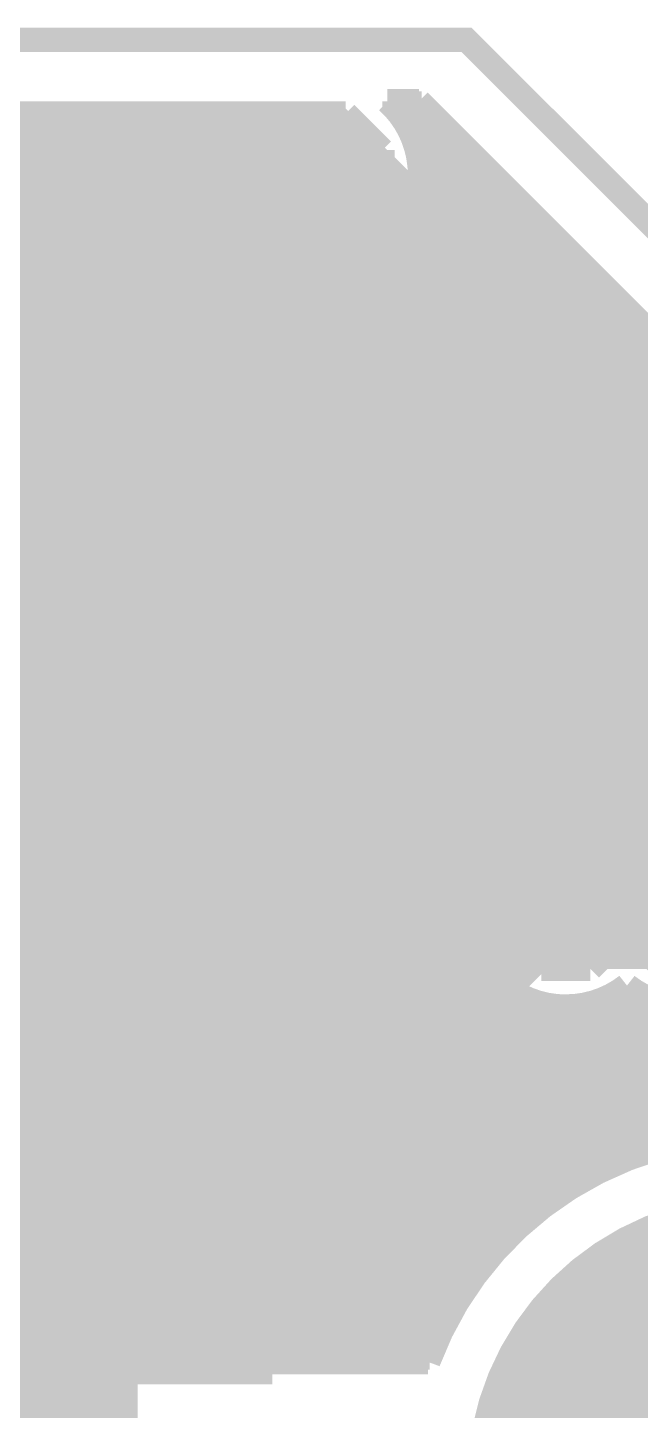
# Model space of a CAD drawing. Extents: x -5 to 157, y -120 to 103.
# Drawn here: x 94.74 to 101.1, y 88.76 to 103.13 of the extents above; entities that cross this region are included whole.
import ezdxf

# ---------------------------------------------------------------- set-up
doc = ezdxf.new("R2010")
doc.units = 0
doc.header["$MEASUREMENT"] = 0
doc.layers.get('0').update_dxf_attribs({"linetype": 'CONTINUOUS'})
for name, color, linetype in [('22-304-2_BOT', 7, 'CONTINUOUS'), ('22-304-2_DRD', 7, 'CONTINUOUS'), ('22-304-2_DRL', 2, 'CONTINUOUS'), ('22-304-2_IN1', 4, 'CONTINUOUS'), ('22-304-2_IN2', 3, 'CONTINUOUS'), ('22-304-2_SMB', 5, 'CONTINUOUS'), ('22-304-2_SMT', 10, 'CONTINUOUS'), ('22-304-2_TOP', 13, 'CONTINUOUS'), ('THRUHOLE_TAP', 7, 'CONTINUOUS')]:
    doc.layers.add(name, color=color, linetype=linetype)

# ---------------------------------------------------------------- blocks, each defined once
blk = doc.blocks.new('ROUND_1')
at = {"const_width": 2.99974}
blk.add_lwpolyline([(-1.49987, 0, 1), (1.49987, 0, 1)], format="xyb", close=True, dxfattribs=at)
blk = doc.blocks.new('ROUND_35')
at = {"const_width": 0.40005}
blk.add_lwpolyline([(-0.200024, 0, 1), (0.200024, 0, 1)], format="xyb", close=True, dxfattribs=at)
blk = doc.blocks.new('ROUND_83')
at = {"const_width": 1.6002}
blk.add_lwpolyline([(-0.8001, 0, 1), (0.8001, 0, 1)], format="xyb", close=True, dxfattribs=at)
blk = doc.blocks.new('ROUND_86')
at = {"const_width": 0.10033}
blk.add_lwpolyline([(-0.050164, 0, 1), (0.050164, 0, 1)], format="xyb", close=True, dxfattribs=at)
blk = doc.blocks.new('ROUND_80')
at = {"const_width": 0.10033}
blk.add_lwpolyline([(-0.050164, 0, 1), (0.050164, 0, 1)], format="xyb", close=True, dxfattribs=at)

msp = doc.modelspace()

# ---------------------------------------------------------------- linework, layer by layer
at = {"layer": '22-304-2_BOT'}
for points, const_width in [([(97.917, 102.235), (82.804, 102.235), (82.804, 89.154)], 0.254), ([(94.7928, 102.235), (94.7928, 89.154)], 0.254), ([(95.0214, 102.235), (95.0214, 89.154)], 0.254), ([(95.25, 102.235), (95.25, 89.154)], 0.254), ([(95.4786, 102.235), (95.4786, 89.154)], 0.254), ([(95.7072, 102.235), (95.7072, 89.154)], 0.254), ([(95.9358, 102.235), (95.9358, 89.154)], 0.254), ([(96.1644, 102.235), (96.1644, 89.154)], 0.254), ([(96.393, 102.235), (96.393, 89.154)], 0.254), ([(96.6216, 102.235), (96.6216, 89.154)], 0.254), ([(96.8502, 102.235), (96.8502, 89.154)], 0.254), ([(97.0788, 102.235), (97.0788, 89.154)], 0.254), ([(97.3074, 102.235), (97.3074, 90.7034)], 0.254), ([(97.536, 102.235), (97.536, 90.932)], 0.254), ([(97.7646, 102.235), (97.7646, 91.1606)], 0.254), ([(97.917, 102.235), (105.664, 94.488)], 0.254), ([(98.0948, 102.0572), (82.804, 102.0572)], 0.254), ([(97.9932, 102.1588), (97.9932, 91.3892)], 0.254), ([(98.2218, 101.9302), (98.2218, 91.6178)], 0.254), ([(98.3234, 101.8286), (82.804, 101.8286)], 0.254), ([(98.4504, 101.7016), (98.4504, 91.8464)], 0.254), ([(98.552, 101.6), (82.804, 101.6)], 0.254), ([(98.679, 101.473), (98.679, 92.075)], 0.254), ([(98.7806, 101.3714), (82.804, 101.3714)], 0.254), ([(98.9076, 101.2444), (98.9076, 92.3036)], 0.254), ([(99.0092, 101.1428), (82.804, 101.1428)], 0.254), ([(99.2378, 100.9142), (82.804, 100.9142)], 0.254), ([(99.1362, 101.0158), (99.1362, 92.5322)], 0.254), ([(99.3648, 100.7872), (99.3648, 92.7608)], 0.254), ([(99.4664, 100.6856), (82.804, 100.6856)], 0.254), ([(99.695, 100.457), (82.804, 100.457)], 0.254), ([(99.5934, 100.5586), (99.5934, 92.9894)], 0.254), ([(99.822, 100.33), (99.822, 93.218)], 0.254), ([(99.9236, 100.2284), (82.804, 100.2284)], 0.254), ([(100.0506, 100.1014), (100.0506, 93.4466)], 0.254), ([(100.1522, 99.9998), (82.804, 99.9998)], 0.254), ([(100.3808, 99.7712), (82.804, 99.7712)], 0.254), ([(100.2792, 99.8728), (100.2792, 93.472)], 0.254), ([(100.5078, 99.6442), (100.5078, 93.472)], 0.254), ([(100.6094, 99.5426), (82.804, 99.5426)], 0.254), ([(100.838, 99.314), (82.804, 99.314)], 0.254), ([(100.7364, 99.4156), (100.7364, 93.472)], 0.254), ([(100.965, 99.187), (100.965, 93.472)], 0.254), ([(101.0666, 99.0854), (82.804, 99.0854)], 0.254), ([(101.1936, 98.9584), (101.1936, 93.472)], 0.254), ([(101.2952, 98.8568), (82.804, 98.8568)], 0.254), ([(101.5238, 98.6282), (82.804, 98.6282)], 0.254), ([(101.7524, 98.3996), (82.804, 98.3996)], 0.254), ([(101.981, 98.171), (82.804, 98.171)], 0.254), ([(102.2096, 97.9424), (82.804, 97.9424)], 0.254), ([(102.4382, 97.7138), (82.804, 97.7138)], 0.254), ([(102.6668, 97.4852), (82.804, 97.4852)], 0.254), ([(102.8954, 97.2566), (82.804, 97.2566)], 0.254), ([(103.124, 97.028), (82.804, 97.028)], 0.254), ([(103.3526, 96.7994), (82.804, 96.7994)], 0.254), ([(103.5812, 96.5708), (82.804, 96.5708)], 0.254), ([(103.8098, 96.3422), (82.804, 96.3422)], 0.254), ([(104.0384, 96.1136), (82.804, 96.1136)], 0.254), ([(104.267, 95.885), (82.804, 95.885)], 0.254), ([(104.4956, 95.6564), (82.804, 95.6564)], 0.254), ([(104.7242, 95.4278), (82.804, 95.4278)], 0.254), ([(88.9, 94.91472), (89.61628, 94.91472), (95.25, 89.281), (95.25, 85.725), (99.568, 81.407), (100.9142, 81.407), (101.6, 80.7212)], 1.27), ([(104.9528, 95.1992), (82.804, 95.1992)], 0.254), ([(105.1814, 94.9706), (82.804, 94.9706)], 0.254), ([(105.41, 94.742), (82.804, 94.742)], 0.254), ([(105.6386, 94.5134), (82.804, 94.5134)], 0.254), ([(105.664, 94.2848), (82.804, 94.2848)], 0.254), ([(105.664, 94.0562), (82.804, 94.0562)], 0.254), ([(105.664, 93.8276), (82.804, 93.8276)], 0.254), ([(105.664, 93.599), (82.804, 93.599)], 0.254), ([(100.076, 93.472), (97.155, 90.551)], 0.254), ([(105.664, 93.472), (100.076, 93.472)], 0.254), ([(99.9744, 93.3704), (82.804, 93.3704)], 0.254), ([(99.7458, 93.1418), (82.804, 93.1418)], 0.254), ([(99.5172, 92.9132), (82.804, 92.9132)], 0.254), ([(99.2886, 92.6846), (82.804, 92.6846)], 0.254), ([(99.06, 92.456), (82.804, 92.456)], 0.254), ([(98.8314, 92.2274), (82.804, 92.2274)], 0.254), ([(98.6028, 91.9988), (82.804, 91.9988)], 0.254), ([(98.3742, 91.7702), (82.804, 91.7702)], 0.254), ([(98.1456, 91.5416), (82.804, 91.5416)], 0.254), ([(97.917, 91.313), (82.804, 91.313)], 0.254), ([(97.6884, 91.0844), (82.804, 91.0844)], 0.254), ([(97.4598, 90.8558), (82.804, 90.8558)], 0.254), ([(97.2312, 90.6272), (82.804, 90.6272)], 0.254), ([(97.155, 90.551), (97.155, 89.154)], 0.254), ([(97.155, 90.3986), (82.804, 90.3986)], 0.254), ([(97.155, 90.17), (82.804, 90.17)], 0.254), ([(97.155, 89.9414), (82.804, 89.9414)], 0.254), ([(97.155, 89.7128), (82.804, 89.7128)], 0.254), ([(97.155, 89.4842), (82.804, 89.4842)], 0.254), ([(97.155, 89.2556), (82.804, 89.2556)], 0.254), ([(97.155, 89.154), (82.804, 89.154)], 0.254)]:
    msp.add_lwpolyline(points, dxfattribs=dict(at, const_width=const_width))
at = {"layer": '22-304-2_DRD', "const_width": 0.254}
for points in [[(44.99864, -115.99926), (44.99864, 25.99944), (48.00092, 28.99918), (86.79942, 28.99918), (89.79916, 25.99944), (89.79916, -31.0007), (92.7989, -34.00044), (136.79932, -34.00044), (139.79906, -31.0007), (139.79906, 58.0009), (136.79932, 61.00064), (115.30076, 61.00064), (107.29976, 68.9991), (107.29976, 94.99854), (99.29876, 102.99954), (35.49904, 102.99954), (27.50058, 94.99854), (27.50058, 68.9991), (19.49958, 61.00064), (-1.99898, 61.00064), (-4.99872, 58.0009), (-4.99872, -2.99974), (18.00098, -25.99944), (18.00098, -115.99926)], [(94.615, 101.854), (94.234, 102.235)], [(94.996, 102.235), (94.615, 101.854)], [(95.504, 102.235), (94.996, 102.235)], [(95.885, 101.854), (95.504, 102.235)], [(96.266, 102.235), (95.885, 101.854)], [(96.774, 102.235), (96.266, 102.235)], [(97.155, 101.854), (96.774, 102.235)], [(97.536, 102.235), (97.155, 101.854)], [(98.044, 102.235), (97.536, 102.235)], [(98.425, 101.854), (98.044, 102.235)], [(94.996, 101.981), (94.996, 101.854)], [(95.123, 101.981), (94.996, 101.981)], [(95.123, 101.854), (95.123, 101.981)], [(95.377, 101.981), (95.377, 101.854)], [(95.504, 101.981), (95.377, 101.981)], [(95.504, 101.854), (95.504, 101.981)], [(96.266, 101.981), (96.266, 101.854)], [(96.393, 101.981), (96.266, 101.981)], [(96.393, 101.854), (96.393, 101.981)], [(96.647, 101.981), (96.647, 101.854)], [(96.774, 101.981), (96.647, 101.981)], [(96.774, 101.854), (96.774, 101.981)], [(97.536, 101.981), (97.536, 101.854)], [(97.663, 101.981), (97.536, 101.981)], [(97.663, 101.854), (97.663, 101.981)], [(97.917, 101.981), (97.917, 101.854)], [(98.044, 101.981), (97.917, 101.981)], [(98.044, 101.854), (98.044, 101.981)], [(94.615, 101.854), (94.615, 101.346)], [(94.615, 101.346), (94.615, 101.854)], [(94.996, 101.854), (95.123, 101.854)], [(95.377, 101.854), (95.504, 101.854)], [(95.885, 101.854), (95.885, 101.346)], [(95.885, 101.346), (95.885, 101.854)], [(96.266, 101.854), (96.393, 101.854)], [(96.647, 101.854), (96.774, 101.854)], [(97.155, 101.854), (97.155, 101.346)], [(97.155, 101.346), (97.155, 101.854)], [(97.536, 101.854), (97.663, 101.854)], [(97.917, 101.854), (98.044, 101.854)], [(98.425, 101.346), (98.425, 101.854)], [(95.123, 101.219), (94.869, 101.473)], [(95.631, 101.473), (95.377, 101.219)], [(96.393, 101.219), (96.139, 101.473)], [(96.901, 101.473), (96.647, 101.219)], [(97.663, 101.219), (97.409, 101.473)], [(98.171, 101.473), (97.917, 101.219)], [(94.234, 100.965), (94.615, 101.346)], [(94.615, 101.346), (94.996, 100.965)], [(95.504, 100.965), (95.885, 101.346)], [(95.885, 101.346), (96.266, 100.965)], [(96.774, 100.965), (97.155, 101.346)], [(97.155, 101.346), (97.536, 100.965)], [(98.044, 100.965), (98.425, 101.346)], [(95.377, 101.219), (95.123, 101.219)], [(96.647, 101.219), (96.393, 101.219)], [(97.917, 101.219), (97.663, 101.219)], [(94.996, 100.965), (95.504, 100.965)], [(96.266, 100.965), (96.774, 100.965)], [(97.536, 100.965), (98.044, 100.965)], [(94.615, 99.314), (94.234, 99.695)], [(94.996, 99.695), (94.615, 99.314)], [(95.504, 99.695), (94.996, 99.695)], [(95.885, 99.314), (95.504, 99.695)], [(96.266, 99.695), (95.885, 99.314)], [(96.774, 99.695), (96.266, 99.695)], [(97.155, 99.314), (96.774, 99.695)], [(97.536, 99.695), (97.155, 99.314)], [(98.044, 99.695), (97.536, 99.695)], [(98.425, 99.314), (98.044, 99.695)], [(98.806, 99.695), (98.425, 99.314)], [(99.314, 99.695), (98.806, 99.695)], [(99.695, 99.314), (99.314, 99.695)], [(94.615, 99.314), (94.615, 98.806)], [(94.615, 98.806), (94.615, 99.314)], [(94.996, 99.441), (94.996, 99.314)], [(95.123, 99.441), (94.996, 99.441)], [(94.996, 99.314), (95.123, 99.314)], [(95.123, 99.314), (95.123, 99.441)], [(95.377, 99.441), (95.377, 99.314)], [(95.504, 99.441), (95.377, 99.441)], [(95.377, 99.314), (95.504, 99.314)], [(95.504, 99.314), (95.504, 99.441)], [(95.885, 99.314), (95.885, 98.806)], [(95.885, 98.806), (95.885, 99.314)], [(96.266, 99.441), (96.266, 99.314)], [(96.393, 99.441), (96.266, 99.441)], [(96.266, 99.314), (96.393, 99.314)], [(96.393, 99.314), (96.393, 99.441)], [(96.647, 99.441), (96.647, 99.314)], [(96.774, 99.441), (96.647, 99.441)], [(96.647, 99.314), (96.774, 99.314)], [(96.774, 99.314), (96.774, 99.441)], [(97.155, 99.314), (97.155, 98.806)], [(97.155, 98.806), (97.155, 99.314)], [(97.536, 99.441), (97.536, 99.314)], [(97.663, 99.441), (97.536, 99.441)], [(97.536, 99.314), (97.663, 99.314)], [(97.663, 99.314), (97.663, 99.441)], [(97.917, 99.441), (97.917, 99.314)], [(98.044, 99.441), (97.917, 99.441)], [(97.917, 99.314), (98.044, 99.314)], [(98.044, 99.314), (98.044, 99.441)], [(98.425, 99.314), (98.425, 98.806)], [(98.425, 98.806), (98.425, 99.314)], [(98.806, 99.441), (98.806, 99.314)], [(98.933, 99.441), (98.806, 99.441)], [(98.806, 99.314), (98.933, 99.314)], [(98.933, 99.314), (98.933, 99.441)], [(99.187, 99.441), (99.187, 99.314)], [(99.314, 99.441), (99.187, 99.441)], [(99.187, 99.314), (99.314, 99.314)], [(99.314, 99.314), (99.314, 99.441)], [(99.695, 98.806), (99.695, 99.314)], [(95.123, 98.679), (94.869, 98.933)], [(95.631, 98.933), (95.377, 98.679)], [(96.393, 98.679), (96.139, 98.933)], [(96.901, 98.933), (96.647, 98.679)], [(97.663, 98.679), (97.409, 98.933)], [(98.171, 98.933), (97.917, 98.679)], [(98.933, 98.679), (98.679, 98.933)], [(99.441, 98.933), (99.187, 98.679)], [(94.234, 98.425), (94.615, 98.806)], [(94.615, 98.806), (94.996, 98.425)], [(95.504, 98.425), (95.885, 98.806)], [(95.885, 98.806), (96.266, 98.425)], [(96.774, 98.425), (97.155, 98.806)], [(97.155, 98.806), (97.536, 98.425)], [(98.044, 98.425), (98.425, 98.806)], [(98.425, 98.806), (98.806, 98.425)], [(99.314, 98.425), (99.695, 98.806)], [(95.377, 98.679), (95.123, 98.679)], [(96.647, 98.679), (96.393, 98.679)], [(97.917, 98.679), (97.663, 98.679)], [(99.187, 98.679), (98.933, 98.679)], [(94.996, 98.425), (95.504, 98.425)], [(96.266, 98.425), (96.774, 98.425)], [(97.536, 98.425), (98.044, 98.425)], [(98.806, 98.425), (99.314, 98.425)], [(94.615, 96.774), (94.234, 97.155)], [(94.996, 97.155), (94.615, 96.774)], [(95.504, 97.155), (94.996, 97.155)], [(95.885, 96.774), (95.504, 97.155)], [(96.266, 97.155), (95.885, 96.774)], [(96.774, 97.155), (96.266, 97.155)], [(97.155, 96.774), (96.774, 97.155)], [(97.536, 97.155), (97.155, 96.774)], [(98.044, 97.155), (97.536, 97.155)], [(98.425, 96.774), (98.044, 97.155)], [(98.806, 97.155), (98.425, 96.774)], [(99.314, 97.155), (98.806, 97.155)], [(99.695, 96.774), (99.314, 97.155)], [(100.076, 97.155), (99.695, 96.774)], [(100.584, 97.155), (100.076, 97.155)], [(100.965, 96.774), (100.584, 97.155)], [(101.346, 97.155), (100.965, 96.774)], [(94.996, 96.901), (94.996, 96.774)], [(95.123, 96.901), (94.996, 96.901)], [(95.123, 96.774), (95.123, 96.901)], [(95.377, 96.901), (95.377, 96.774)], [(95.504, 96.901), (95.377, 96.901)], [(95.504, 96.774), (95.504, 96.901)], [(96.266, 96.901), (96.266, 96.774)], [(96.393, 96.901), (96.266, 96.901)], [(96.393, 96.774), (96.393, 96.901)], [(96.647, 96.901), (96.647, 96.774)], [(96.774, 96.901), (96.647, 96.901)], [(96.774, 96.774), (96.774, 96.901)], [(97.536, 96.901), (97.536, 96.774)], [(97.663, 96.901), (97.536, 96.901)], [(97.663, 96.774), (97.663, 96.901)], [(97.917, 96.901), (97.917, 96.774)], [(98.044, 96.901), (97.917, 96.901)], [(98.044, 96.774), (98.044, 96.901)], [(98.806, 96.901), (98.806, 96.774)], [(98.933, 96.901), (98.806, 96.901)], [(98.933, 96.774), (98.933, 96.901)], [(99.187, 96.901), (99.187, 96.774)], [(99.314, 96.901), (99.187, 96.901)], [(99.314, 96.774), (99.314, 96.901)], [(100.076, 96.901), (100.076, 96.774)], [(100.203, 96.901), (100.076, 96.901)], [(100.203, 96.774), (100.203, 96.901)], [(100.457, 96.901), (100.457, 96.774)], [(100.584, 96.901), (100.457, 96.901)], [(100.584, 96.774), (100.584, 96.901)], [(94.615, 96.774), (94.615, 96.266)], [(94.615, 96.266), (94.615, 96.774)], [(94.996, 96.774), (95.123, 96.774)], [(95.377, 96.774), (95.504, 96.774)], [(95.885, 96.774), (95.885, 96.266)], [(95.885, 96.266), (95.885, 96.774)], [(96.266, 96.774), (96.393, 96.774)], [(96.647, 96.774), (96.774, 96.774)], [(97.155, 96.774), (97.155, 96.266)], [(97.155, 96.266), (97.155, 96.774)], [(97.536, 96.774), (97.663, 96.774)], [(97.917, 96.774), (98.044, 96.774)], [(98.425, 96.774), (98.425, 96.266)], [(98.425, 96.266), (98.425, 96.774)], [(98.806, 96.774), (98.933, 96.774)], [(99.187, 96.774), (99.314, 96.774)], [(99.695, 96.774), (99.695, 96.266)], [(99.695, 96.266), (99.695, 96.774)], [(100.076, 96.774), (100.203, 96.774)], [(100.457, 96.774), (100.584, 96.774)], [(100.965, 96.774), (100.965, 96.266)], [(100.965, 96.266), (100.965, 96.774)], [(95.123, 96.139), (94.869, 96.393)], [(95.631, 96.393), (95.377, 96.139)], [(96.393, 96.139), (96.139, 96.393)], [(96.901, 96.393), (96.647, 96.139)], [(97.663, 96.139), (97.409, 96.393)], [(98.171, 96.393), (97.917, 96.139)], [(98.933, 96.139), (98.679, 96.393)], [(99.441, 96.393), (99.187, 96.139)], [(100.203, 96.139), (99.949, 96.393)], [(100.711, 96.393), (100.457, 96.139)], [(101.473, 96.139), (101.219, 96.393)], [(94.234, 95.885), (94.615, 96.266)], [(94.615, 96.266), (94.996, 95.885)], [(95.504, 95.885), (95.885, 96.266)], [(95.885, 96.266), (96.266, 95.885)], [(96.774, 95.885), (97.155, 96.266)], [(97.155, 96.266), (97.536, 95.885)], [(98.044, 95.885), (98.425, 96.266)], [(98.425, 96.266), (98.806, 95.885)], [(99.314, 95.885), (99.695, 96.266)], [(99.695, 96.266), (100.076, 95.885)], [(100.584, 95.885), (100.965, 96.266)], [(100.965, 96.266), (101.346, 95.885)], [(95.377, 96.139), (95.123, 96.139)], [(96.647, 96.139), (96.393, 96.139)], [(97.917, 96.139), (97.663, 96.139)], [(99.187, 96.139), (98.933, 96.139)], [(100.457, 96.139), (100.203, 96.139)], [(94.996, 95.885), (95.504, 95.885)], [(96.266, 95.885), (96.774, 95.885)], [(97.536, 95.885), (98.044, 95.885)], [(98.806, 95.885), (99.314, 95.885)], [(100.076, 95.885), (100.584, 95.885)], [(94.615, 94.234), (94.234, 94.615)], [(94.996, 94.615), (94.615, 94.234)], [(95.504, 94.615), (94.996, 94.615)], [(95.885, 94.234), (95.504, 94.615)], [(96.266, 94.615), (95.885, 94.234)], [(96.774, 94.615), (96.266, 94.615)], [(97.155, 94.234), (96.774, 94.615)], [(97.536, 94.615), (97.155, 94.234)], [(98.044, 94.615), (97.536, 94.615)], [(98.425, 94.234), (98.044, 94.615)], [(98.806, 94.615), (98.425, 94.234)], [(99.314, 94.615), (98.806, 94.615)], [(99.695, 94.234), (99.314, 94.615)], [(100.076, 94.615), (99.695, 94.234)], [(100.584, 94.615), (100.076, 94.615)], [(100.965, 94.234), (100.584, 94.615)], [(101.346, 94.615), (100.965, 94.234)], [(94.996, 94.361), (94.996, 94.234)], [(95.123, 94.361), (94.996, 94.361)], [(95.123, 94.234), (95.123, 94.361)], [(95.377, 94.361), (95.377, 94.234)], [(95.504, 94.361), (95.377, 94.361)], [(95.504, 94.234), (95.504, 94.361)], [(96.266, 94.361), (96.266, 94.234)], [(96.393, 94.361), (96.266, 94.361)], [(96.393, 94.234), (96.393, 94.361)], [(96.647, 94.361), (96.647, 94.234)], [(96.774, 94.361), (96.647, 94.361)], [(96.774, 94.234), (96.774, 94.361)], [(97.536, 94.361), (97.536, 94.234)], [(97.663, 94.361), (97.536, 94.361)], [(97.663, 94.234), (97.663, 94.361)], [(97.917, 94.361), (97.917, 94.234)], [(98.044, 94.361), (97.917, 94.361)], [(98.044, 94.234), (98.044, 94.361)], [(98.806, 94.361), (98.806, 94.234)], [(98.933, 94.361), (98.806, 94.361)], [(98.933, 94.234), (98.933, 94.361)], [(99.187, 94.361), (99.187, 94.234)], [(99.314, 94.361), (99.187, 94.361)], [(99.314, 94.234), (99.314, 94.361)], [(100.076, 94.361), (100.076, 94.234)], [(100.203, 94.361), (100.076, 94.361)], [(100.203, 94.234), (100.203, 94.361)], [(100.457, 94.361), (100.457, 94.234)], [(100.584, 94.361), (100.457, 94.361)], [(100.584, 94.234), (100.584, 94.361)], [(94.615, 94.234), (94.615, 93.726)], [(94.615, 93.726), (94.615, 94.234)], [(94.996, 94.234), (95.123, 94.234)], [(95.377, 94.234), (95.504, 94.234)], [(95.885, 94.234), (95.885, 93.726)], [(95.885, 93.726), (95.885, 94.234)], [(96.266, 94.234), (96.393, 94.234)], [(96.647, 94.234), (96.774, 94.234)], [(97.155, 94.234), (97.155, 93.726)], [(97.155, 93.726), (97.155, 94.234)], [(97.536, 94.234), (97.663, 94.234)], [(97.917, 94.234), (98.044, 94.234)], [(98.425, 94.234), (98.425, 93.726)], [(98.425, 93.726), (98.425, 94.234)], [(98.806, 94.234), (98.933, 94.234)], [(99.187, 94.234), (99.314, 94.234)], [(99.695, 94.234), (99.695, 93.726)], [(99.695, 93.726), (99.695, 94.234)], [(100.076, 94.234), (100.203, 94.234)], [(100.457, 94.234), (100.584, 94.234)], [(100.965, 94.234), (100.965, 93.726)], [(100.965, 93.726), (100.965, 94.234)], [(95.123, 93.599), (94.869, 93.853)], [(95.631, 93.853), (95.377, 93.599)], [(96.393, 93.599), (96.139, 93.853)], [(96.901, 93.853), (96.647, 93.599)], [(97.663, 93.599), (97.409, 93.853)], [(98.171, 93.853), (97.917, 93.599)], [(98.933, 93.599), (98.679, 93.853)], [(99.441, 93.853), (99.187, 93.599)], [(100.203, 93.599), (99.949, 93.853)], [(100.711, 93.853), (100.457, 93.599)], [(101.473, 93.599), (101.219, 93.853)], [(94.234, 93.345), (94.615, 93.726)], [(94.615, 93.726), (94.996, 93.345)], [(95.504, 93.345), (95.885, 93.726)], [(95.885, 93.726), (96.266, 93.345)], [(96.774, 93.345), (97.155, 93.726)], [(97.155, 93.726), (97.536, 93.345)], [(98.044, 93.345), (98.425, 93.726)], [(98.425, 93.726), (98.806, 93.345)], [(99.314, 93.345), (99.695, 93.726)], [(99.695, 93.726), (100.076, 93.345)], [(100.584, 93.345), (100.965, 93.726)], [(100.965, 93.726), (101.346, 93.345)], [(95.377, 93.599), (95.123, 93.599)], [(96.647, 93.599), (96.393, 93.599)], [(97.917, 93.599), (97.663, 93.599)], [(99.187, 93.599), (98.933, 93.599)], [(100.457, 93.599), (100.203, 93.599)], [(94.996, 93.345), (95.504, 93.345)], [(96.266, 93.345), (96.774, 93.345)], [(97.536, 93.345), (98.044, 93.345)], [(98.806, 93.345), (99.314, 93.345)], [(100.076, 93.345), (100.584, 93.345)], [(94.615, 91.694), (94.234, 92.075)], [(94.996, 92.075), (94.615, 91.694)], [(95.504, 92.075), (94.996, 92.075)], [(95.885, 91.694), (95.504, 92.075)], [(96.266, 92.075), (95.885, 91.694)], [(96.774, 92.075), (96.266, 92.075)], [(97.155, 91.694), (96.774, 92.075)], [(94.615, 91.694), (94.615, 91.186)], [(94.615, 91.186), (94.615, 91.694)], [(94.996, 91.821), (94.996, 91.694)], [(95.123, 91.821), (94.996, 91.821)], [(94.996, 91.694), (95.123, 91.694)], [(95.123, 91.694), (95.123, 91.821)], [(95.377, 91.821), (95.377, 91.694)], [(95.504, 91.821), (95.377, 91.821)], [(95.377, 91.694), (95.504, 91.694)], [(95.504, 91.694), (95.504, 91.821)], [(95.885, 91.694), (95.885, 91.186)], [(95.885, 91.186), (95.885, 91.694)], [(96.266, 91.821), (96.266, 91.694)], [(96.393, 91.821), (96.266, 91.821)], [(96.266, 91.694), (96.393, 91.694)], [(96.393, 91.694), (96.393, 91.821)], [(96.647, 91.821), (96.647, 91.694)], [(96.774, 91.821), (96.647, 91.821)], [(96.647, 91.694), (96.774, 91.694)], [(96.774, 91.694), (96.774, 91.821)], [(97.155, 91.186), (97.155, 91.694)], [(95.123, 91.059), (94.869, 91.313)], [(95.631, 91.313), (95.377, 91.059)], [(96.393, 91.059), (96.139, 91.313)], [(96.901, 91.313), (96.647, 91.059)], [(94.234, 90.805), (94.615, 91.186)], [(94.615, 91.186), (94.996, 90.805)], [(95.504, 90.805), (95.885, 91.186)], [(95.885, 91.186), (96.266, 90.805)], [(96.774, 90.805), (97.155, 91.186)], [(95.377, 91.059), (95.123, 91.059)], [(96.647, 91.059), (96.393, 91.059)], [(94.996, 90.805), (95.504, 90.805)], [(96.266, 90.805), (96.774, 90.805)], [(103.57104, 86.73084), (101.03104, 89.27084)]]:
    msp.add_lwpolyline(points, dxfattribs=at)
at = {"layer": '22-304-2_DRL', "const_width": 0.254}
msp.add_lwpolyline([(44.99864, -115.99926), (44.99864, 25.99944), (48.00092, 28.99918), (86.79942, 28.99918), (89.79916, 25.99944), (89.79916, -31.0007), (92.7989, -34.00044), (136.79932, -34.00044), (139.79906, -31.0007), (139.79906, 58.0009), (136.79932, 61.00064), (115.30076, 61.00064), (107.29976, 68.9991), (107.29976, 94.99854), (99.29876, 102.99954), (35.49904, 102.99954), (27.50058, 94.99854), (27.50058, 68.9991), (19.49958, 61.00064), (-1.99898, 61.00064), (-4.99872, 58.0009), (-4.99872, -2.99974), (18.00098, -25.99944), (18.00098, -115.99926)], dxfattribs=at)
at = {"layer": '22-304-2_IN2', "const_width": 0.254}
for points in [[(98.806, 102.362), (98.4758, 102.362)], [(98.8314, 102.3366), (98.50374, 102.3366)], [(98.552, 102.362), (98.552, 102.2858)], [(98.7806, 102.362), (98.7806, 101.8667)], [(98.806, 102.362), (106.426, 94.742)], [(99.06, 102.108), (98.68154, 102.108)], [(99.0092, 102.1588), (99.0092, 100.08362)], [(99.2378, 101.9302), (99.2378, 100.07092)], [(99.2886, 101.8794), (98.77806, 101.8794)], [(99.5172, 101.6508), (98.81362, 101.6508)], [(99.4664, 101.7016), (99.4664, 100.00234)], [(99.695, 101.473), (99.695, 99.86518)], [(98.7806, 101.33076), (98.7806, 100.04806)], [(99.7458, 101.4222), (98.80092, 101.4222)], [(99.9744, 101.1936), (98.73234, 101.1936)], [(99.9236, 101.2444), (99.9236, 99.61372)], [(98.552, 100.91166), (98.552, 99.95154)], [(100.203, 100.965), (98.59518, 100.965)], [(100.1522, 101.0158), (100.1522, 97.53092)], [(94.6658, 100.75672), (94.6658, 99.90328)], [(97.1804, 100.7745), (97.1804, 99.8855)], [(100.3808, 100.7872), (100.3808, 97.54362)], [(94.69628, 100.7364), (94.53372, 100.7364)], [(94.8944, 100.63734), (94.8944, 100.02266)], [(95.5802, 100.62718), (95.5802, 100.03028)], [(95.96628, 100.7364), (95.80372, 100.7364)], [(95.8088, 100.73894), (95.8088, 99.92106)], [(96.0374, 100.69322), (96.0374, 99.96424)], [(96.266, 100.60432), (96.266, 100.05314)], [(96.9518, 100.66782), (96.9518, 99.98964)], [(97.23628, 100.7364), (97.07372, 100.7364)], [(97.409, 100.6475), (97.409, 100.0125)], [(98.0948, 100.61956), (98.0948, 100.04044)], [(98.3234, 100.7237), (98.3234, 99.9363)], [(100.4316, 100.7364), (98.34372, 100.7364)], [(100.6602, 100.5078), (81.153, 100.5078)], [(95.123, 100.58146), (95.123, 100.07854)], [(95.3516, 100.57892), (95.3516, 100.08108)], [(96.4946, 100.57384), (96.4946, 100.08616)], [(96.7232, 100.59416), (96.7232, 100.06584)], [(97.6376, 100.584), (97.6376, 100.07346)], [(97.8662, 100.57638), (97.8662, 100.08362)], [(100.6094, 100.5586), (100.6094, 97.50806)], [(100.838, 100.33), (100.838, 97.41154)], [(100.8888, 100.2792), (81.31048, 100.2792)], [(94.98076, 100.0506), (94.2467, 100.0506)], [(96.25076, 100.0506), (95.5167, 100.0506)], [(97.52076, 100.0506), (96.7867, 100.0506)], [(98.79076, 100.0506), (98.0567, 100.0506)], [(101.1174, 100.0506), (99.3267, 100.0506)], [(101.0666, 100.1014), (101.0666, 97.3963)], [(101.346, 99.822), (99.7458, 99.822)], [(101.5746, 99.5934), (99.9363, 99.5934)], [(101.8032, 99.3648), (100.04044, 99.3648)], [(102.0318, 99.1362), (100.08362, 99.1362)], [(102.2604, 98.9076), (100.07346, 98.9076)], [(102.489, 98.679), (100.0125, 98.679)], [(102.7176, 98.4504), (99.8855, 98.4504)], [(99.9236, 98.50628), (99.9236, 97.46234)], [(94.65818, 98.2218), (94.57182, 98.2218)], [(94.6658, 98.21672), (94.6658, 97.36328)], [(95.8088, 98.19894), (95.8088, 97.38106)], [(95.92818, 98.2218), (95.84182, 98.2218)], [(97.19818, 98.2218), (97.11182, 98.2218)], [(97.1804, 98.2345), (97.1804, 97.3455)], [(98.3234, 98.1837), (98.3234, 97.3963)], [(98.46818, 98.2218), (98.38182, 98.2218)], [(98.552, 98.16846), (98.552, 97.41154)], [(102.9462, 98.2218), (99.65182, 98.2218)], [(99.695, 98.25228), (99.695, 97.32518)], [(94.8944, 98.09734), (94.8944, 97.48266)], [(95.123, 98.04146), (95.123, 97.53854)], [(95.3516, 98.03892), (95.3516, 97.54108)], [(95.5802, 98.08718), (95.5802, 97.49028)], [(96.0374, 98.15322), (96.0374, 97.42424)], [(96.266, 98.06432), (96.266, 97.51314)], [(96.4946, 98.03384), (96.4946, 97.54616)], [(96.7232, 98.05416), (96.7232, 97.52584)], [(96.9518, 98.12782), (96.9518, 97.44964)], [(97.409, 98.1075), (97.409, 97.4725)], [(97.6376, 98.044), (97.6376, 97.53346)], [(97.8662, 98.03638), (97.8662, 97.54362)], [(98.0948, 98.07956), (98.0948, 97.50044)], [(98.7806, 98.07194), (98.7806, 97.50806)], [(99.0092, 98.03384), (99.0092, 97.54362)], [(99.2378, 98.04908), (99.2378, 97.53092)], [(99.4664, 98.11766), (99.4664, 97.46234)], [(103.1748, 97.9932), (82.15884, 97.9932)], [(103.4034, 97.7646), (82.17916, 97.7646)], [(95.10522, 97.536), (94.12478, 97.536)], [(96.37522, 97.536), (95.39478, 97.536)], [(97.64522, 97.536), (96.66478, 97.536)], [(98.91522, 97.536), (97.93478, 97.536)], [(100.18522, 97.536), (99.20478, 97.536)], [(101.45522, 97.536), (100.47478, 97.536)], [(94.6658, 95.67672), (94.6658, 94.82328)], [(95.8088, 95.65894), (95.8088, 94.84106)], [(96.0374, 95.61322), (96.0374, 94.88424)], [(96.9518, 95.58782), (96.9518, 94.90964)], [(97.1804, 95.6945), (97.1804, 94.8055)], [(98.3234, 95.6437), (98.3234, 94.8563)], [(98.552, 95.62846), (98.552, 94.87154)], [(99.4664, 95.57766), (99.4664, 94.92234)], [(99.695, 95.71228), (99.695, 94.78518)], [(99.9236, 95.57766), (99.9236, 94.92234)], [(100.838, 95.62846), (100.838, 94.87154)], [(101.0666, 95.6437), (101.0666, 94.8563)], [(105.6894, 95.4786), (77.70876, 95.4786)], [(94.8944, 95.55734), (94.8944, 94.94266)], [(95.123, 95.50146), (95.123, 94.99854)], [(95.3516, 95.49892), (95.3516, 95.00108)], [(95.5802, 95.54718), (95.5802, 94.95028)], [(96.266, 95.52432), (96.266, 94.97314)], [(96.4946, 95.49384), (96.4946, 95.00616)], [(96.7232, 95.51416), (96.7232, 94.98584)], [(97.409, 95.5675), (97.409, 94.9325)], [(97.6376, 95.504), (97.6376, 94.99346)], [(97.8662, 95.49638), (97.8662, 95.00362)], [(98.0948, 95.53956), (98.0948, 94.96044)], [(98.7806, 95.53194), (98.7806, 94.96806)], [(99.0092, 95.49384), (99.0092, 95.00362)], [(99.2378, 95.50908), (99.2378, 94.99092)], [(100.1522, 95.50908), (100.1522, 94.99092)], [(100.3808, 95.49384), (100.3808, 95.00362)], [(100.6094, 95.53194), (100.6094, 94.96806)], [(105.918, 95.25), (77.72654, 95.25)], [(106.1466, 95.0214), (77.70876, 95.0214)], [(94.6658, 93.13672), (94.6658, 92.28328)], [(97.1804, 93.1545), (97.1804, 92.22486)], [(99.695, 93.17228), (99.695, 90.52306)], [(94.8944, 93.01734), (94.8944, 92.40266)], [(95.5802, 93.00718), (95.5802, 92.41028)], [(95.8088, 93.11894), (95.8088, 92.30106)], [(96.0374, 93.07322), (96.0374, 92.34424)], [(96.266, 92.98432), (96.266, 92.43314)], [(96.9518, 93.04782), (96.9518, 92.36964)], [(97.409, 93.0275), (97.409, 91.95308)], [(98.0948, 92.99956), (98.0948, 89.26068)], [(98.3234, 93.1037), (98.3234, 89.26068)], [(98.552, 93.08846), (98.552, 89.26068)], [(98.7806, 92.99194), (98.7806, 89.26068)], [(99.4664, 93.03766), (99.4664, 90.26144)], [(99.9236, 93.03766), (99.9236, 90.73896)], [(100.6094, 92.99194), (100.6094, 91.20632)], [(100.838, 93.08846), (100.838, 91.31808)], [(101.0666, 93.1037), (101.0666, 91.40952)], [(95.10522, 92.964), (94.12478, 92.964)], [(95.123, 92.96146), (95.123, 92.45854)], [(95.3516, 92.95892), (95.3516, 92.46108)], [(96.37522, 92.964), (95.39478, 92.964)], [(96.4946, 92.95384), (96.4946, 92.46616)], [(97.64522, 92.964), (96.66478, 92.964)], [(96.7232, 92.97416), (96.7232, 92.44584)], [(97.6376, 92.964), (97.6376, 89.26068)], [(97.8662, 92.95638), (97.8662, 89.26068)], [(98.91522, 92.964), (97.93478, 92.964)], [(99.0092, 92.95384), (99.0092, 89.5223)], [(100.18522, 92.964), (99.20478, 92.964)], [(99.2378, 92.96908), (99.2378, 89.9414)], [(100.1522, 92.96908), (100.1522, 90.92184)], [(100.3808, 92.95384), (100.3808, 91.07678)], [(101.45522, 92.964), (100.47478, 92.964)], [(106.426, 92.7354), (77.72654, 92.7354)], [(106.426, 92.5068), (77.7113, 92.5068)], [(94.65818, 92.2782), (94.57182, 92.2782)], [(95.92818, 92.2782), (95.84182, 92.2782)], [(106.426, 92.2782), (97.11182, 92.2782)], [(106.426, 92.0496), (97.3455, 92.0496)], [(106.426, 91.821), (97.4725, 91.821)], [(101.80574, 91.5924), (97.53346, 91.5924)], [(100.94468, 91.3638), (97.54362, 91.3638)], [(100.47732, 91.1352), (97.50044, 91.1352)], [(100.13188, 90.9066), (97.3963, 90.9066)], [(97.409, 90.92692), (97.409, 89.26068)], [(94.6658, 90.59672), (94.6658, 89.26068)], [(95.8088, 90.57894), (95.8088, 89.26068)], [(97.1804, 90.65514), (97.1804, 89.26068)], [(99.85502, 90.678), (97.2058, 90.678)], [(94.98076, 90.4494), (94.2467, 90.4494)], [(94.8944, 90.47734), (94.8944, 89.26068)], [(95.123, 90.42146), (95.123, 89.26068)], [(95.3516, 90.41892), (95.3516, 89.26068)], [(96.25076, 90.4494), (95.5167, 90.4494)], [(95.5802, 90.46718), (95.5802, 89.26068)], [(96.0374, 90.53322), (96.0374, 89.26068)], [(96.266, 90.44432), (96.266, 89.26068)], [(96.4946, 90.41384), (96.4946, 89.26068)], [(96.7232, 90.43416), (96.7232, 89.26068)], [(99.62642, 90.4494), (96.7867, 90.4494)], [(96.9518, 90.50782), (96.9518, 89.26068)], [(99.43338, 90.2208), (50.29454, 90.2208)], [(99.27082, 89.9922), (50.2158, 89.9922)], [(99.13112, 89.7636), (50.0634, 89.7636)], [(99.01428, 89.535), (49.77638, 89.535)], [(98.91776, 89.3064), (35.88258, 89.3064)], [(98.89998, 89.26068), (89.27084, 89.26068)]]:
    msp.add_lwpolyline(points, dxfattribs=at)
for points in [[(98.81616, 101.6, 0.2126149), (98.47646, 102.36274)], [(97.79, 100.57384, 0.4142136), (98.81616, 101.6)], [(94.615, 100.79228, 0.1681193), (95.25, 100.57256)], [(95.25, 100.57384, 0.1681191), (95.88421, 100.79329)], [(95.885, 100.79228, 0.1681193), (96.52, 100.57256)], [(96.52, 100.57384, 0.1681191), (97.15421, 100.79329)], [(97.155, 100.79228, 0.1681193), (97.79, 100.57256)], [(94.615, 99.86518, 0.1685129), (93.98, 100.08545)], [(95.25, 100.08616, 0.1685133), (94.61456, 99.86574)], [(95.885, 99.86518, 0.1685129), (95.25, 100.08545)], [(96.52, 100.08616, 0.1685133), (95.88456, 99.86574)], [(97.155, 99.86518, 0.1685129), (96.52, 100.08545)], [(97.79, 100.08616, 0.1685133), (97.15456, 99.86574)], [(98.425, 99.86518, 0.1685129), (97.79, 100.08545)], [(99.06, 100.08616, 0.1685133), (98.42456, 99.86574)], [(100.08616, 99.06, 0.4142136), (99.06, 100.08616)], [(99.06, 98.03384, 0.4142136), (100.08616, 99.06)], [(94.615, 98.25228, 0.1681193), (95.25, 98.03256)], [(95.25, 98.03384, 0.1681191), (95.88421, 98.25329)], [(95.885, 98.25228, 0.1681193), (96.52, 98.03256)], [(96.52, 98.03384, 0.1681191), (97.15421, 98.25329)], [(97.155, 98.25228, 0.1681193), (97.79, 98.03256)], [(97.79, 98.03384, 0.1681191), (98.42421, 98.25329)], [(98.425, 98.25228, 0.1681193), (99.06, 98.03256)], [(94.615, 97.32518, 0.1685129), (93.98, 97.54545)], [(95.25, 97.54616, 0.1685133), (94.61456, 97.32574)], [(95.885, 97.32518, 0.1685129), (95.25, 97.54545)], [(96.52, 97.54616, 0.1685133), (95.88456, 97.32574)], [(97.155, 97.32518, 0.1685129), (96.52, 97.54545)], [(97.79, 97.54616, 0.1685133), (97.15456, 97.32574)], [(98.425, 97.32518, 0.1685129), (97.79, 97.54545)], [(99.06, 97.54616, 0.1685133), (98.42456, 97.32574)], [(99.695, 97.32518, 0.1685129), (99.06, 97.54545)], [(100.33, 97.54616, 0.1685133), (99.69456, 97.32574)], [(100.965, 97.32518, 0.1685129), (100.33, 97.54545)], [(101.6, 97.54616, 0.1685133), (100.96456, 97.32574)], [(95.25, 95.49384, 0.1681191), (95.88421, 95.71329)], [(96.52, 95.49384, 0.1681191), (97.15421, 95.71329)], [(97.79, 95.49384, 0.1681191), (98.42421, 95.71329)], [(99.06, 95.49384, 0.1681191), (99.69421, 95.71329)], [(100.33, 95.49384, 0.1681191), (100.96421, 95.71329)], [(94.615, 95.71228, 0.1681193), (95.25, 95.49256)], [(95.885, 95.71228, 0.1681193), (96.52, 95.49256)], [(97.155, 95.71228, 0.1681193), (97.79, 95.49256)], [(98.425, 95.71228, 0.1681193), (99.06, 95.49256)], [(99.695, 95.71228, 0.1681193), (100.33, 95.49256)], [(100.965, 95.71228, 0.1681193), (101.6, 95.49256)], [(94.615, 94.78518, 0.1685129), (93.98, 95.00545)], [(95.25, 95.00616, 0.1685133), (94.61456, 94.78574)], [(95.885, 94.78518, 0.1685129), (95.25, 95.00545)], [(96.52, 95.00616, 0.1685133), (95.88456, 94.78574)], [(97.155, 94.78518, 0.1685129), (96.52, 95.00545)], [(97.79, 95.00616, 0.1685133), (97.15456, 94.78574)], [(98.425, 94.78518, 0.1685129), (97.79, 95.00545)], [(99.06, 95.00616, 0.1685133), (98.42456, 94.78574)], [(99.695, 94.78518, 0.1685129), (99.06, 95.00545)], [(100.33, 95.00616, 0.1685133), (99.69456, 94.78574)], [(100.965, 94.78518, 0.1685129), (100.33, 95.00545)], [(101.6, 95.00616, 0.1685133), (100.96456, 94.78574)], [(94.615, 93.17228, 0.1681193), (95.25, 92.95256)], [(95.25, 92.95384, 0.1681191), (95.88421, 93.17329)], [(95.885, 93.17228, 0.1681193), (96.52, 92.95256)], [(96.52, 92.95384, 0.1681191), (97.15421, 93.17329)], [(97.155, 93.17228, 0.1681193), (97.79, 92.95256)], [(97.79, 92.95384, 0.1681191), (98.42421, 93.17329)], [(98.425, 93.17228, 0.1681193), (99.06, 92.95256)], [(99.06, 92.95384, 0.1681191), (99.69421, 93.17329)], [(99.695, 93.17228, 0.1681193), (100.33, 92.95256)], [(100.33, 92.95384, 0.1681191), (100.96421, 93.17329)], [(100.965, 93.17228, 0.1681193), (101.6, 92.95256)], [(94.615, 92.24518, 0.1685129), (93.98, 92.46545)], [(95.25, 92.46616, 0.1685133), (94.61456, 92.24574)], [(95.885, 92.24518, 0.1685129), (95.25, 92.46545)], [(96.52, 92.46616, 0.1685133), (95.88456, 92.24574)], [(97.54616, 91.44, 0.4142136), (96.52, 92.46616)], [(102.30104, 91.62542, 0.3137361), (98.89998, 89.26068)], [(96.52, 90.41384, 0.4142136), (97.54616, 91.44)], [(94.615, 90.63228, 0.1681193), (95.25, 90.41256)], [(95.25, 90.41384, 0.1681191), (95.88421, 90.63329)], [(95.885, 90.63228, 0.1681193), (96.52, 90.41256)]]:
    msp.add_lwpolyline(points, format="xyb", dxfattribs=at)
at = {"layer": '22-304-2_SMB', "const_width": 0.254}
for points in [[(97.536, 101.346), (83.693, 101.346), (83.693, 89.789)], [(97.5614, 101.3206), (83.693, 101.3206)], [(94.7674, 101.346), (94.7674, 89.789)], [(94.996, 101.346), (94.996, 89.789)], [(95.2246, 101.346), (95.2246, 89.789)], [(95.4532, 101.346), (95.4532, 89.789)], [(95.6818, 101.346), (95.6818, 89.789)], [(95.9104, 101.346), (95.9104, 89.789)], [(96.139, 101.346), (96.139, 89.789)], [(96.3676, 101.346), (96.3676, 89.789)], [(96.5962, 101.346), (96.5962, 91.0082)], [(96.8248, 101.346), (96.8248, 91.2368)], [(97.0534, 101.346), (97.0534, 91.4654)], [(97.282, 101.346), (97.282, 91.694)], [(97.5106, 101.346), (97.5106, 91.9226)], [(97.536, 101.346), (103.759, 95.123)], [(97.79, 101.092), (83.693, 101.092)], [(97.7392, 101.1428), (97.7392, 92.1512)], [(97.9678, 100.9142), (97.9678, 92.3798)], [(98.0186, 100.8634), (83.693, 100.8634)], [(98.2472, 100.6348), (83.693, 100.6348)], [(98.1964, 100.6856), (98.1964, 92.6084)], [(98.425, 100.457), (98.425, 92.837)], [(98.4758, 100.4062), (83.693, 100.4062)], [(98.7044, 100.1776), (83.693, 100.1776)], [(98.6536, 100.2284), (98.6536, 93.0656)], [(98.933, 99.949), (83.693, 99.949)], [(98.8822, 99.9998), (98.8822, 93.2942)], [(99.1108, 99.7712), (99.1108, 93.5228)], [(99.1616, 99.7204), (83.693, 99.7204)], [(99.3902, 99.4918), (83.693, 99.4918)], [(99.3394, 99.5426), (99.3394, 93.7514)], [(99.568, 99.314), (99.568, 93.98)], [(99.6188, 99.2632), (83.693, 99.2632)], [(99.8474, 99.0346), (83.693, 99.0346)], [(99.7966, 99.0854), (99.7966, 94.107)], [(100.076, 98.806), (83.693, 98.806)], [(100.0252, 98.8568), (100.0252, 94.107)], [(100.2538, 98.6282), (100.2538, 94.107)], [(100.3046, 98.5774), (83.693, 98.5774)], [(100.5332, 98.3488), (83.693, 98.3488)], [(100.4824, 98.3996), (100.4824, 94.107)], [(100.711, 98.171), (100.711, 94.107)], [(100.7618, 98.1202), (83.693, 98.1202)], [(100.9904, 97.8916), (83.693, 97.8916)], [(100.9396, 97.9424), (100.9396, 94.107)], [(101.219, 97.663), (83.693, 97.663)], [(101.1682, 97.7138), (101.1682, 94.107)], [(101.4476, 97.4344), (83.693, 97.4344)], [(101.6762, 97.2058), (83.693, 97.2058)], [(101.9048, 96.9772), (83.693, 96.9772)], [(102.1334, 96.7486), (83.693, 96.7486)], [(102.362, 96.52), (83.693, 96.52)], [(102.5906, 96.2914), (83.693, 96.2914)], [(102.8192, 96.0628), (83.693, 96.0628)], [(103.0478, 95.8342), (83.693, 95.8342)], [(103.2764, 95.6056), (83.693, 95.6056)], [(103.505, 95.377), (83.693, 95.377)], [(103.7336, 95.1484), (83.693, 95.1484)], [(103.759, 94.9198), (83.693, 94.9198)], [(103.759, 94.6912), (83.693, 94.6912)], [(103.759, 94.4626), (83.693, 94.4626)], [(103.759, 94.234), (83.693, 94.234)], [(99.5934, 94.0054), (83.693, 94.0054)], [(99.695, 94.107), (96.393, 90.805)], [(103.759, 94.107), (99.695, 94.107)], [(99.3648, 93.7768), (83.693, 93.7768)], [(99.1362, 93.5482), (83.693, 93.5482)], [(98.9076, 93.3196), (83.693, 93.3196)], [(98.679, 93.091), (83.693, 93.091)], [(98.4504, 92.8624), (83.693, 92.8624)], [(98.2218, 92.6338), (83.693, 92.6338)], [(97.9932, 92.4052), (83.693, 92.4052)], [(97.7646, 92.1766), (83.693, 92.1766)], [(97.536, 91.948), (83.693, 91.948)], [(97.3074, 91.7194), (83.693, 91.7194)], [(97.0788, 91.4908), (83.693, 91.4908)], [(96.8502, 91.2622), (83.693, 91.2622)], [(96.6216, 91.0336), (83.693, 91.0336)], [(96.393, 90.805), (83.693, 90.805)], [(96.393, 90.805), (96.393, 89.789)], [(96.393, 90.5764), (83.693, 90.5764)], [(96.393, 90.3478), (83.693, 90.3478)], [(96.393, 90.1192), (83.693, 90.1192)], [(96.393, 89.8906), (83.693, 89.8906)], [(96.393, 89.789), (83.693, 89.789)]]:
    msp.add_lwpolyline(points, dxfattribs=at)
at = {"layer": '22-304-2_SMT', "const_width": 0.254}
for points in [[(97.536, 101.346), (83.693, 101.346), (83.693, 89.789)], [(97.5614, 101.3206), (83.693, 101.3206)], [(94.7674, 101.346), (94.7674, 89.789)], [(94.996, 101.346), (94.996, 89.789)], [(95.2246, 101.346), (95.2246, 89.789)], [(95.4532, 101.346), (95.4532, 89.789)], [(95.6818, 101.346), (95.6818, 89.789)], [(95.9104, 101.346), (95.9104, 89.789)], [(96.139, 101.346), (96.139, 89.789)], [(96.3676, 101.346), (96.3676, 89.789)], [(96.5962, 101.346), (96.5962, 91.0082)], [(96.8248, 101.346), (96.8248, 91.2368)], [(97.0534, 101.346), (97.0534, 91.4654)], [(97.282, 101.346), (97.282, 91.694)], [(97.5106, 101.346), (97.5106, 91.9226)], [(97.536, 101.346), (103.759, 95.123)], [(97.79, 101.092), (83.693, 101.092)], [(97.7392, 101.1428), (97.7392, 92.1512)], [(97.9678, 100.9142), (97.9678, 92.3798)], [(98.0186, 100.8634), (83.693, 100.8634)], [(98.2472, 100.6348), (83.693, 100.6348)], [(98.1964, 100.6856), (98.1964, 92.6084)], [(98.425, 100.457), (98.425, 92.837)], [(98.4758, 100.4062), (83.693, 100.4062)], [(98.7044, 100.1776), (83.693, 100.1776)], [(98.6536, 100.2284), (98.6536, 93.0656)], [(98.933, 99.949), (83.693, 99.949)], [(98.8822, 99.9998), (98.8822, 93.2942)], [(99.1108, 99.7712), (99.1108, 93.5228)], [(99.1616, 99.7204), (83.693, 99.7204)], [(99.3902, 99.4918), (83.693, 99.4918)], [(99.3394, 99.5426), (99.3394, 93.7514)], [(99.568, 99.314), (99.568, 93.98)], [(99.6188, 99.2632), (83.693, 99.2632)], [(99.8474, 99.0346), (83.693, 99.0346)], [(99.7966, 99.0854), (99.7966, 94.107)], [(100.076, 98.806), (83.693, 98.806)], [(100.0252, 98.8568), (100.0252, 94.107)], [(100.2538, 98.6282), (100.2538, 94.107)], [(100.3046, 98.5774), (83.693, 98.5774)], [(100.5332, 98.3488), (83.693, 98.3488)], [(100.4824, 98.3996), (100.4824, 94.107)], [(100.711, 98.171), (100.711, 94.107)], [(100.7618, 98.1202), (83.693, 98.1202)], [(100.9904, 97.8916), (83.693, 97.8916)], [(100.9396, 97.9424), (100.9396, 94.107)], [(101.219, 97.663), (83.693, 97.663)], [(101.1682, 97.7138), (101.1682, 94.107)], [(101.4476, 97.4344), (83.693, 97.4344)], [(101.6762, 97.2058), (83.693, 97.2058)], [(101.9048, 96.9772), (83.693, 96.9772)], [(102.1334, 96.7486), (83.693, 96.7486)], [(102.362, 96.52), (83.693, 96.52)], [(102.5906, 96.2914), (83.693, 96.2914)], [(102.8192, 96.0628), (83.693, 96.0628)], [(103.0478, 95.8342), (83.693, 95.8342)], [(103.2764, 95.6056), (83.693, 95.6056)], [(103.505, 95.377), (83.693, 95.377)], [(103.7336, 95.1484), (83.693, 95.1484)], [(103.759, 94.9198), (83.693, 94.9198)], [(103.759, 94.6912), (83.693, 94.6912)], [(103.759, 94.4626), (83.693, 94.4626)], [(103.759, 94.234), (83.693, 94.234)], [(99.5934, 94.0054), (83.693, 94.0054)], [(99.695, 94.107), (96.393, 90.805)], [(103.759, 94.107), (99.695, 94.107)], [(99.3648, 93.7768), (83.693, 93.7768)], [(99.1362, 93.5482), (83.693, 93.5482)], [(98.9076, 93.3196), (83.693, 93.3196)], [(98.679, 93.091), (83.693, 93.091)], [(98.4504, 92.8624), (83.693, 92.8624)], [(98.2218, 92.6338), (83.693, 92.6338)], [(97.9932, 92.4052), (83.693, 92.4052)], [(97.7646, 92.1766), (83.693, 92.1766)], [(97.536, 91.948), (83.693, 91.948)], [(97.3074, 91.7194), (83.693, 91.7194)], [(97.0788, 91.4908), (83.693, 91.4908)], [(96.8502, 91.2622), (83.693, 91.2622)], [(96.6216, 91.0336), (83.693, 91.0336)], [(96.393, 90.805), (83.693, 90.805)], [(96.393, 90.805), (96.393, 89.789)], [(96.393, 90.5764), (83.693, 90.5764)], [(96.393, 90.3478), (83.693, 90.3478)], [(96.393, 90.1192), (83.693, 90.1192)], [(96.393, 89.8906), (83.693, 89.8906)], [(96.393, 89.789), (83.693, 89.789)]]:
    msp.add_lwpolyline(points, dxfattribs=at)
at = {"layer": '22-304-2_TOP', "const_width": 0.254}
for points in [[(97.917, 102.235), (82.804, 102.235)], [(97.917, 102.235), (105.664, 94.488), (105.664, 93.472), (100.076, 93.472), (97.155, 90.551), (97.155, 89.154), (82.804, 89.154)], [(94.7928, 102.235), (94.7928, 89.154)], [(95.0214, 102.235), (95.0214, 89.154)], [(95.25, 102.235), (95.25, 89.154)], [(95.4786, 102.235), (95.4786, 89.154)], [(95.7072, 102.235), (95.7072, 89.154)], [(95.9358, 102.235), (95.9358, 89.154)], [(96.1644, 102.235), (96.1644, 89.154)], [(96.393, 102.235), (96.393, 89.154)], [(96.6216, 102.235), (96.6216, 89.154)], [(96.8502, 102.235), (96.8502, 89.154)], [(97.0788, 102.235), (97.0788, 89.154)], [(97.3074, 102.235), (97.3074, 90.7034)], [(97.536, 102.235), (97.536, 90.932)], [(97.7646, 102.235), (97.7646, 91.1606)], [(98.0948, 102.0572), (82.804, 102.0572)], [(97.9932, 102.1588), (97.9932, 91.3892)], [(98.2218, 101.9302), (98.2218, 91.6178)], [(98.3234, 101.8286), (82.804, 101.8286)], [(98.4504, 101.7016), (98.4504, 91.8464)], [(98.552, 101.6), (82.804, 101.6)], [(98.679, 101.473), (98.679, 92.075)], [(98.7806, 101.3714), (82.804, 101.3714)], [(98.9076, 101.2444), (98.9076, 92.3036)], [(99.0092, 101.1428), (82.804, 101.1428)], [(99.2378, 100.9142), (82.804, 100.9142)], [(99.1362, 101.0158), (99.1362, 92.5322)], [(99.3648, 100.7872), (99.3648, 92.7608)], [(99.4664, 100.6856), (82.804, 100.6856)], [(99.695, 100.457), (82.804, 100.457)], [(99.5934, 100.5586), (99.5934, 92.9894)], [(99.822, 100.33), (99.822, 93.218)], [(99.9236, 100.2284), (82.804, 100.2284)], [(100.0506, 100.1014), (100.0506, 93.4466)], [(100.1522, 99.9998), (82.804, 99.9998)], [(100.3808, 99.7712), (82.804, 99.7712)], [(100.2792, 99.8728), (100.2792, 93.472)], [(100.5078, 99.6442), (100.5078, 93.472)], [(100.6094, 99.5426), (82.804, 99.5426)], [(100.838, 99.314), (82.804, 99.314)], [(100.7364, 99.4156), (100.7364, 93.472)], [(100.965, 99.187), (100.965, 93.472)], [(101.0666, 99.0854), (82.804, 99.0854)], [(101.1936, 98.9584), (101.1936, 93.472)], [(101.2952, 98.8568), (82.804, 98.8568)], [(101.5238, 98.6282), (82.804, 98.6282)], [(101.7524, 98.3996), (82.804, 98.3996)], [(101.981, 98.171), (82.804, 98.171)], [(102.2096, 97.9424), (82.804, 97.9424)], [(102.4382, 97.7138), (82.804, 97.7138)], [(102.6668, 97.4852), (82.804, 97.4852)], [(102.8954, 97.2566), (82.804, 97.2566)], [(103.124, 97.028), (82.804, 97.028)], [(103.3526, 96.7994), (82.804, 96.7994)], [(103.5812, 96.5708), (82.804, 96.5708)], [(103.8098, 96.3422), (82.804, 96.3422)], [(104.0384, 96.1136), (82.804, 96.1136)], [(104.267, 95.885), (82.804, 95.885)], [(104.4956, 95.6564), (82.804, 95.6564)], [(104.7242, 95.4278), (82.804, 95.4278)], [(104.9528, 95.1992), (82.804, 95.1992)], [(105.1814, 94.9706), (82.804, 94.9706)], [(105.41, 94.742), (82.804, 94.742)], [(105.6386, 94.5134), (82.804, 94.5134)], [(105.664, 94.2848), (82.804, 94.2848)], [(105.664, 94.0562), (82.804, 94.0562)], [(105.664, 93.8276), (82.804, 93.8276)], [(105.664, 93.599), (82.804, 93.599)], [(99.9744, 93.3704), (82.804, 93.3704)], [(99.7458, 93.1418), (82.804, 93.1418)], [(99.5172, 92.9132), (82.804, 92.9132)], [(99.2886, 92.6846), (82.804, 92.6846)], [(99.06, 92.456), (82.804, 92.456)], [(98.8314, 92.2274), (82.804, 92.2274)], [(98.6028, 91.9988), (82.804, 91.9988)], [(98.3742, 91.7702), (82.804, 91.7702)], [(98.1456, 91.5416), (82.804, 91.5416)], [(97.917, 91.313), (82.804, 91.313)], [(97.6884, 91.0844), (82.804, 91.0844)], [(97.4598, 90.8558), (82.804, 90.8558)], [(97.2312, 90.6272), (82.804, 90.6272)], [(97.155, 90.3986), (82.804, 90.3986)], [(97.155, 90.17), (82.804, 90.17)], [(97.155, 89.9414), (82.804, 89.9414)], [(97.155, 89.7128), (82.804, 89.7128)], [(97.155, 89.4842), (82.804, 89.4842)], [(97.155, 89.2556), (82.804, 89.2556)]]:
    msp.add_lwpolyline(points, dxfattribs=at)

# ---------------------------------------------------------------- block references
at = {"layer": '22-304-2_BOT'}
for name, p in [('ROUND_35', (95.25, 101.6)), ('ROUND_35', (96.52, 101.6)), ('ROUND_35', (97.79, 101.6)), ('ROUND_35', (95.25, 99.06)), ('ROUND_35', (96.52, 99.06)), ('ROUND_35', (97.79, 99.06)), ('ROUND_35', (99.06, 99.06)), ('ROUND_35', (95.25, 96.52)), ('ROUND_35', (96.52, 96.52)), ('ROUND_35', (97.79, 96.52)), ('ROUND_35', (99.06, 96.52)), ('ROUND_35', (100.33, 96.52)), ('ROUND_35', (95.25, 93.98)), ('ROUND_35', (96.52, 93.98)), ('ROUND_35', (97.79, 93.98)), ('ROUND_35', (99.06, 93.98)), ('ROUND_35', (100.33, 93.98)), ('ROUND_35', (95.25, 91.44)), ('ROUND_35', (96.52, 91.44)), ('ROUND_1', (102.30104, 88.00084))]:
    msp.add_blockref(name, p, dxfattribs=at)
at = {"layer": '22-304-2_DRL'}
for name, p in [('ROUND_86', (95.25, 101.6)), ('ROUND_86', (96.52, 101.6)), ('ROUND_86', (97.79, 101.6)), ('ROUND_86', (95.25, 99.06)), ('ROUND_86', (96.52, 99.06)), ('ROUND_86', (97.79, 99.06)), ('ROUND_86', (99.06, 99.06)), ('ROUND_86', (95.25, 96.52)), ('ROUND_86', (96.52, 96.52)), ('ROUND_86', (97.79, 96.52)), ('ROUND_86', (99.06, 96.52)), ('ROUND_86', (100.33, 96.52)), ('ROUND_86', (95.25, 93.98)), ('ROUND_86', (96.52, 93.98)), ('ROUND_86', (97.79, 93.98)), ('ROUND_86', (99.06, 93.98)), ('ROUND_86', (100.33, 93.98)), ('ROUND_86', (95.25, 91.44)), ('ROUND_86', (96.52, 91.44)), ('ROUND_83', (102.30104, 88.00084))]:
    msp.add_blockref(name, p, dxfattribs=at)
at = {"layer": '22-304-2_IN1'}
for name, p in [('ROUND_35', (95.25, 101.6)), ('ROUND_35', (96.52, 101.6)), ('ROUND_35', (97.79, 101.6)), ('ROUND_35', (95.25, 99.06)), ('ROUND_35', (96.52, 99.06)), ('ROUND_35', (97.79, 99.06)), ('ROUND_35', (99.06, 99.06)), ('ROUND_35', (95.25, 96.52)), ('ROUND_35', (96.52, 96.52)), ('ROUND_35', (97.79, 96.52)), ('ROUND_35', (99.06, 96.52)), ('ROUND_35', (100.33, 96.52)), ('ROUND_35', (95.25, 93.98)), ('ROUND_35', (96.52, 93.98)), ('ROUND_35', (97.79, 93.98)), ('ROUND_35', (99.06, 93.98)), ('ROUND_35', (100.33, 93.98)), ('ROUND_35', (95.25, 91.44)), ('ROUND_35', (96.52, 91.44)), ('ROUND_1', (102.30104, 88.00084))]:
    msp.add_blockref(name, p, dxfattribs=at)
at = {"layer": '22-304-2_IN2'}
for name, p in [('ROUND_35', (95.25, 101.6)), ('ROUND_35', (96.52, 101.6)), ('ROUND_35', (97.79, 101.6)), ('ROUND_35', (95.25, 99.06)), ('ROUND_35', (96.52, 99.06)), ('ROUND_35', (97.79, 99.06)), ('ROUND_35', (99.06, 99.06)), ('ROUND_35', (95.25, 96.52)), ('ROUND_35', (96.52, 96.52)), ('ROUND_35', (97.79, 96.52)), ('ROUND_35', (99.06, 96.52)), ('ROUND_35', (100.33, 96.52)), ('ROUND_35', (95.25, 93.98)), ('ROUND_35', (96.52, 93.98)), ('ROUND_35', (97.79, 93.98)), ('ROUND_35', (99.06, 93.98)), ('ROUND_35', (100.33, 93.98)), ('ROUND_35', (95.25, 91.44)), ('ROUND_35', (96.52, 91.44)), ('ROUND_1', (102.30104, 88.00084))]:
    msp.add_blockref(name, p, dxfattribs=at)
at = {"layer": '22-304-2_SMB'}
msp.add_blockref('ROUND_1', (102.30104, 88.00084), dxfattribs=at)
at = {"layer": '22-304-2_SMT'}
msp.add_blockref('ROUND_1', (102.30104, 88.00084), dxfattribs=at)
at = {"layer": '22-304-2_TOP'}
for name, p in [('ROUND_35', (95.25, 101.6)), ('ROUND_35', (96.52, 101.6)), ('ROUND_35', (97.79, 101.6)), ('ROUND_35', (95.25, 99.06)), ('ROUND_35', (96.52, 99.06)), ('ROUND_35', (97.79, 99.06)), ('ROUND_35', (99.06, 99.06)), ('ROUND_35', (95.25, 96.52)), ('ROUND_35', (96.52, 96.52)), ('ROUND_35', (97.79, 96.52)), ('ROUND_35', (99.06, 96.52)), ('ROUND_35', (100.33, 96.52)), ('ROUND_35', (95.25, 93.98)), ('ROUND_35', (96.52, 93.98)), ('ROUND_35', (97.79, 93.98)), ('ROUND_35', (99.06, 93.98)), ('ROUND_35', (100.33, 93.98)), ('ROUND_35', (95.25, 91.44)), ('ROUND_35', (96.52, 91.44)), ('ROUND_1', (102.30104, 88.00084))]:
    msp.add_blockref(name, p, dxfattribs=at)
at = {"layer": 'THRUHOLE_TAP'}
for name, p in [('ROUND_80', (95.25, 101.6)), ('ROUND_80', (96.52, 101.6)), ('ROUND_80', (97.79, 101.6)), ('ROUND_80', (95.25, 99.06)), ('ROUND_80', (96.52, 99.06)), ('ROUND_80', (97.79, 99.06)), ('ROUND_80', (99.06, 99.06)), ('ROUND_80', (95.25, 96.52)), ('ROUND_80', (96.52, 96.52)), ('ROUND_80', (97.79, 96.52)), ('ROUND_80', (99.06, 96.52)), ('ROUND_80', (100.33, 96.52)), ('ROUND_80', (95.25, 93.98)), ('ROUND_80', (96.52, 93.98)), ('ROUND_80', (97.79, 93.98)), ('ROUND_80', (99.06, 93.98)), ('ROUND_80', (100.33, 93.98)), ('ROUND_80', (95.25, 91.44)), ('ROUND_80', (96.52, 91.44)), ('ROUND_83', (102.30104, 88.00084))]:
    msp.add_blockref(name, p, dxfattribs=at)

doc.saveas('drawing.dxf')
